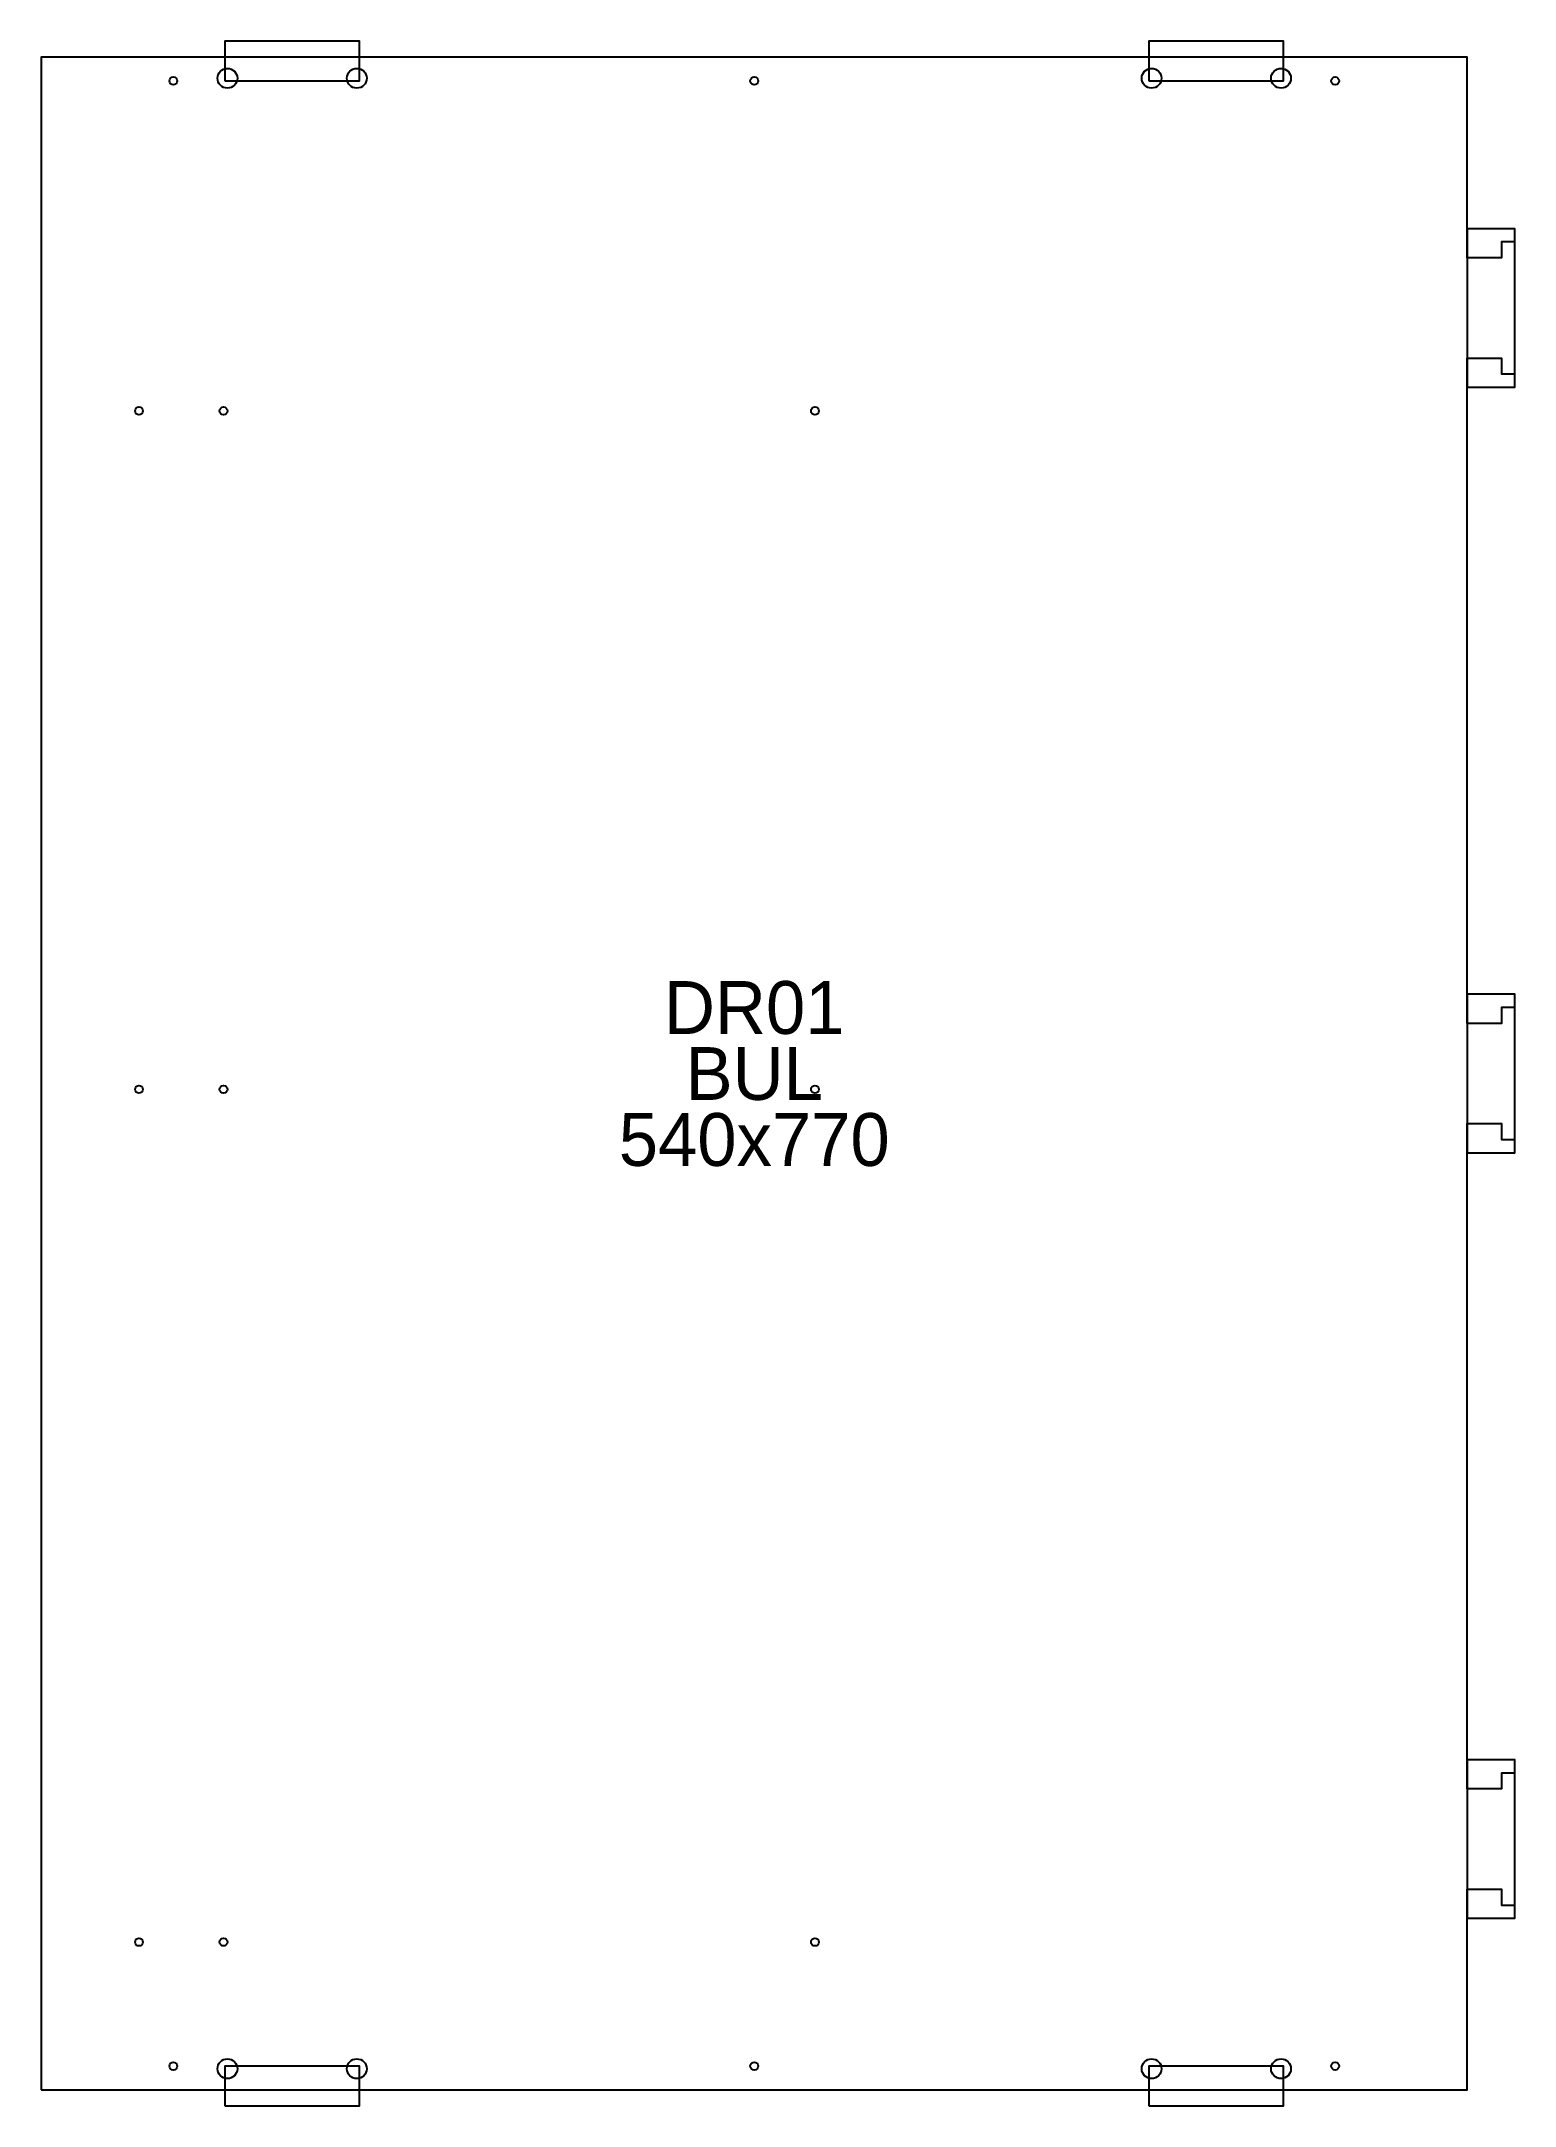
# Model space of a CAD drawing. Extents: x 0 to 558, y -6 to 776.
import ezdxf
from ezdxf.enums import TextEntityAlignment as Align

# ---------------------------------------------------------------- set-up
doc = ezdxf.new("R2010")
doc.units = 0
for name, color, linetype in [('OUTLINE', 7, 'CONTINUOUS'), ('PUZZLE_DOG_BONES', 2, 'CONTINUOUS'), ('PUZZLE_HOLES_7_5MM', 3, 'CONTINUOUS'), ('PUZZLE_SOCKET', 1, 'CONTINUOUS'), ('RUNNERS_3MM', 5, 'CONTINUOUS'), ('SCREWS_3MM', 4, 'CONTINUOUS'), ('UNIT_NUMBER', 94, 'CONTINUOUS')]:
    doc.layers.add(name, color=color, linetype=linetype)

msp = doc.modelspace()

# ---------------------------------------------------------------- linework, layer by layer
at = {"layer": 'OUTLINE'}
msp.add_lwpolyline([(0, 0), (540, 0), (540, 70), (540, 76), (553, 76), (553, 70), (558, 70), (558, 120), (553, 120), (553, 114), (540, 114), (540, 120), (540, 360), (540, 366), (553, 366), (553, 360), (558, 360), (558, 410), (553, 410), (553, 404), (540, 404), (540, 410), (540, 650), (540, 656), (553, 656), (553, 650), (558, 650), (558, 700), (553, 700), (553, 694), (540, 694), (540, 700), (540, 770), (0, 770)], close=True, dxfattribs=at)
at = {"layer": 'PUZZLE_DOG_BONES'}
for points in [[(540, 645), (558, 645), (558, 705), (540, 705)], [(540, 355), (558, 355), (558, 415), (540, 415)], [(540, 65), (558, 65), (558, 125), (540, 125)]]:
    msp.add_lwpolyline(points, close=True, dxfattribs=at)
at = {"layer": 'PUZZLE_HOLES_7_5MM'}
for centre in [(70.5, 762), (119.5, 762), (420.5, 762), (469.5, 762), (70.5, 8), (119.5, 8), (420.5, 8), (469.5, 8)]:
    msp.add_circle(centre, 3.75, dxfattribs=at)
at = {"layer": 'PUZZLE_SOCKET'}
for points in [[(69.5, 761), (120.5, 761), (120.5, 776), (69.5, 776)], [(419.5, 761), (470.5, 761), (470.5, 776), (419.5, 776)], [(69.5, -6), (120.5, -6), (120.5, 9), (69.5, 9)], [(419.5, -6), (470.5, -6), (470.5, 9), (419.5, 9)]]:
    msp.add_lwpolyline(points, close=True, dxfattribs=at)
at = {"layer": 'RUNNERS_3MM'}
for centre in [(37, 636), (69, 636), (293, 636), (37, 379), (69, 379), (293, 379), (37, 56), (69, 56), (293, 56)]:
    msp.add_circle(centre, 1.5, dxfattribs=at)
at = {"layer": 'SCREWS_3MM'}
for centre in [(50, 761), (270, 761), (490, 761), (50, 9), (270, 9), (490, 9)]:
    msp.add_circle(centre, 1.5, dxfattribs=at)

# ---------------------------------------------------------------- texts
at = {"layer": 'UNIT_NUMBER'}
for s, p in [('DR01', (270, 410)), ('BUL', (270, 385)), ('540x770', (270, 360))]:
    msp.add_text(s, height=20, dxfattribs=at).set_placement(p, align=Align.MIDDLE_CENTER)

doc.saveas('drawing.dxf')
